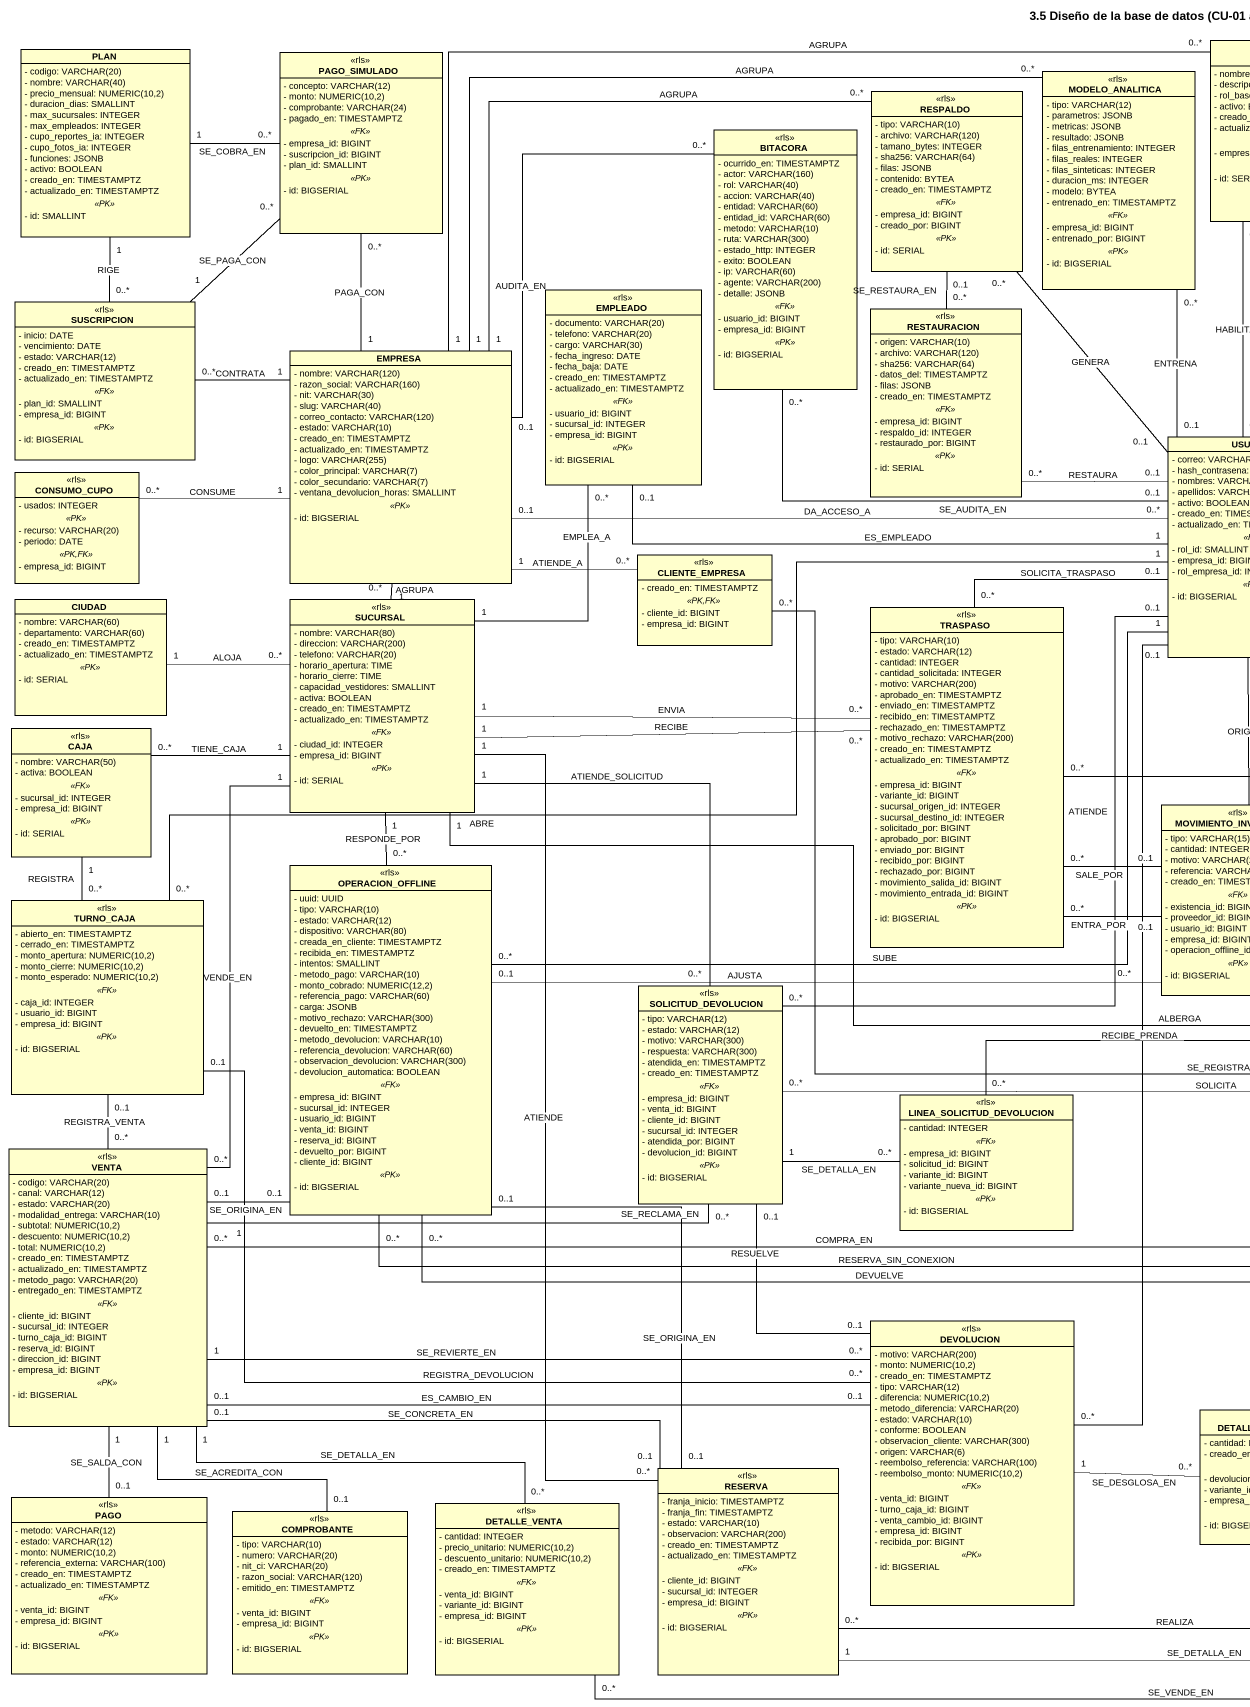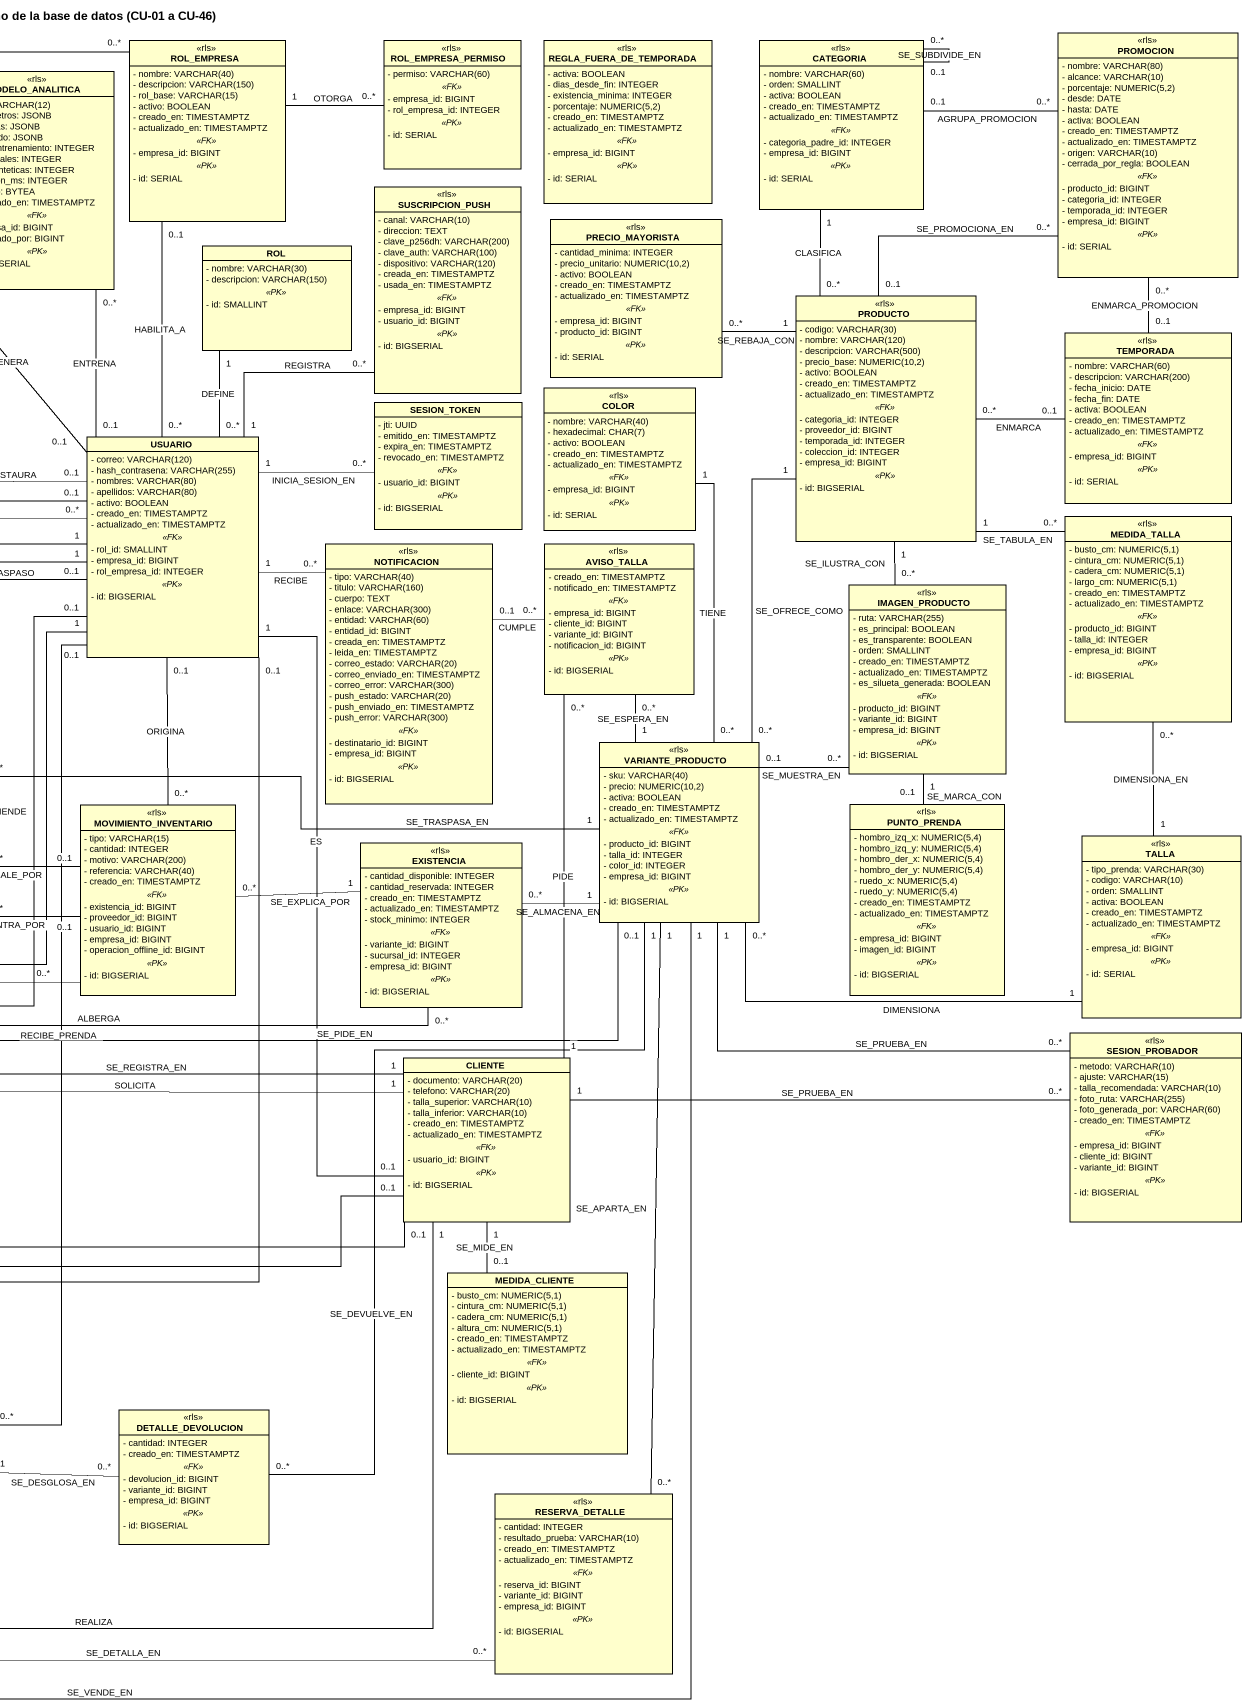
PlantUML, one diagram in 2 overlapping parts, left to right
@startuml
title 3.5 Diseño de la base de datos (CU-01 a CU-46)
hide circle
hide empty members
skinparam classAttributeIconSize 0
class PROMOCION <<rls>> {
  {field} - nombre: VARCHAR(80)
  {field} - alcance: VARCHAR(10)
  {field} - porcentaje: NUMERIC(5,2)
  - desde: DATE
  - hasta: DATE
  - activa: BOOLEAN
  - creado_en: TIMESTAMPTZ
  - actualizado_en: TIMESTAMPTZ
  {field} - origen: VARCHAR(10)
  - cerrada_por_regla: BOOLEAN
  .. <<FK>> ..
  - producto_id: BIGINT
  - categoria_id: INTEGER
  - temporada_id: INTEGER
  - empresa_id: BIGINT
  .. <<PK>> ..
  - id: SERIAL
}
class PLAN {
  {field} - codigo: VARCHAR(20)
  {field} - nombre: VARCHAR(40)
  {field} - precio_mensual: NUMERIC(10,2)
  - duracion_dias: SMALLINT
  - max_sucursales: INTEGER
  - max_empleados: INTEGER
  - cupo_reportes_ia: INTEGER
  - cupo_fotos_ia: INTEGER
  - funciones: JSONB
  - activo: BOOLEAN
  - creado_en: TIMESTAMPTZ
  - actualizado_en: TIMESTAMPTZ
  .. <<PK>> ..
  - id: SMALLINT
}
class PAGO_SIMULADO <<rls>> {
  {field} - concepto: VARCHAR(12)
  {field} - monto: NUMERIC(10,2)
  {field} - comprobante: VARCHAR(24)
  - pagado_en: TIMESTAMPTZ
  .. <<FK>> ..
  - empresa_id: BIGINT
  - suscripcion_id: BIGINT
  - plan_id: SMALLINT
  .. <<PK>> ..
  - id: BIGSERIAL
}
class MODELO_ANALITICA <<rls>> {
  {field} - tipo: VARCHAR(12)
  - parametros: JSONB
  - metricas: JSONB
  - resultado: JSONB
  - filas_entrenamiento: INTEGER
  - filas_reales: INTEGER
  - filas_sinteticas: INTEGER
  - duracion_ms: INTEGER
  - modelo: BYTEA
  - entrenado_en: TIMESTAMPTZ
  .. <<FK>> ..
  - empresa_id: BIGINT
  - entrenado_por: BIGINT
  .. <<PK>> ..
  - id: BIGSERIAL
}
class ROL_EMPRESA <<rls>> {
  {field} - nombre: VARCHAR(40)
  {field} - descripcion: VARCHAR(150)
  {field} - rol_base: VARCHAR(15)
  - activo: BOOLEAN
  - creado_en: TIMESTAMPTZ
  - actualizado_en: TIMESTAMPTZ
  .. <<FK>> ..
  - empresa_id: BIGINT
  .. <<PK>> ..
  - id: SERIAL
}
class ROL_EMPRESA_PERMISO <<rls>> {
  {field} - permiso: VARCHAR(60)
  .. <<FK>> ..
  - empresa_id: BIGINT
  - rol_empresa_id: INTEGER
  .. <<PK>> ..
  - id: SERIAL
}
class REGLA_FUERA_DE_TEMPORADA <<rls>> {
  - activa: BOOLEAN
  - dias_desde_fin: INTEGER
  - existencia_minima: INTEGER
  {field} - porcentaje: NUMERIC(5,2)
  - creado_en: TIMESTAMPTZ
  - actualizado_en: TIMESTAMPTZ
  .. <<FK>> ..
  - empresa_id: BIGINT
  .. <<PK>> ..
  - id: SERIAL
}
class CATEGORIA <<rls>> {
  {field} - nombre: VARCHAR(60)
  - orden: SMALLINT
  - activa: BOOLEAN
  - creado_en: TIMESTAMPTZ
  - actualizado_en: TIMESTAMPTZ
  .. <<FK>> ..
  - categoria_padre_id: INTEGER
  - empresa_id: BIGINT
  .. <<PK>> ..
  - id: SERIAL
}
class RESPALDO <<rls>> {
  {field} - tipo: VARCHAR(10)
  {field} - archivo: VARCHAR(120)
  - tamano_bytes: INTEGER
  {field} - sha256: VARCHAR(64)
  - filas: JSONB
  - contenido: BYTEA
  - creado_en: TIMESTAMPTZ
  .. <<FK>> ..
  - empresa_id: BIGINT
  - creado_por: BIGINT
  .. <<PK>> ..
  - id: SERIAL
}
class BITACORA <<rls>> {
  - ocurrido_en: TIMESTAMPTZ
  {field} - actor: VARCHAR(160)
  {field} - rol: VARCHAR(40)
  {field} - accion: VARCHAR(40)
  {field} - entidad: VARCHAR(60)
  {field} - entidad_id: VARCHAR(60)
  {field} - metodo: VARCHAR(10)
  {field} - ruta: VARCHAR(300)
  - estado_http: INTEGER
  - exito: BOOLEAN
  {field} - ip: VARCHAR(60)
  {field} - agente: VARCHAR(200)
  - detalle: JSONB
  .. <<FK>> ..
  - usuario_id: BIGINT
  - empresa_id: BIGINT
  .. <<PK>> ..
  - id: BIGSERIAL
}
class SUSCRIPCION_PUSH <<rls>> {
  {field} - canal: VARCHAR(10)
  - direccion: TEXT
  {field} - clave_p256dh: VARCHAR(200)
  {field} - clave_auth: VARCHAR(100)
  {field} - dispositivo: VARCHAR(120)
  - creada_en: TIMESTAMPTZ
  - usada_en: TIMESTAMPTZ
  .. <<FK>> ..
  - empresa_id: BIGINT
  - usuario_id: BIGINT
  .. <<PK>> ..
  - id: BIGSERIAL
}
class PRECIO_MAYORISTA <<rls>> {
  - cantidad_minima: INTEGER
  {field} - precio_unitario: NUMERIC(10,2)
  - activo: BOOLEAN
  - creado_en: TIMESTAMPTZ
  - actualizado_en: TIMESTAMPTZ
  .. <<FK>> ..
  - empresa_id: BIGINT
  - producto_id: BIGINT
  .. <<PK>> ..
  - id: SERIAL
}
class ROL {
  {field} - nombre: VARCHAR(30)
  {field} - descripcion: VARCHAR(150)
  .. <<PK>> ..
  - id: SMALLINT
}
class SUSCRIPCION <<rls>> {
  - inicio: DATE
  - vencimiento: DATE
  {field} - estado: VARCHAR(12)
  - creado_en: TIMESTAMPTZ
  - actualizado_en: TIMESTAMPTZ
  .. <<FK>> ..
  - plan_id: SMALLINT
  - empresa_id: BIGINT
  .. <<PK>> ..
  - id: BIGSERIAL
}
class EMPLEADO <<rls>> {
  {field} - documento: VARCHAR(20)
  {field} - telefono: VARCHAR(20)
  {field} - cargo: VARCHAR(30)
  - fecha_ingreso: DATE
  - fecha_baja: DATE
  - creado_en: TIMESTAMPTZ
  - actualizado_en: TIMESTAMPTZ
  .. <<FK>> ..
  - usuario_id: BIGINT
  - sucursal_id: INTEGER
  - empresa_id: BIGINT
  .. <<PK>> ..
  - id: BIGSERIAL
}
class PRODUCTO <<rls>> {
  {field} - codigo: VARCHAR(30)
  {field} - nombre: VARCHAR(120)
  {field} - descripcion: VARCHAR(500)
  {field} - precio_base: NUMERIC(10,2)
  - activo: BOOLEAN
  - creado_en: TIMESTAMPTZ
  - actualizado_en: TIMESTAMPTZ
  .. <<FK>> ..
  - categoria_id: INTEGER
  - proveedor_id: BIGINT
  - temporada_id: INTEGER
  - coleccion_id: INTEGER
  - empresa_id: BIGINT
  .. <<PK>> ..
  - id: BIGSERIAL
}
class RESTAURACION <<rls>> {
  {field} - origen: VARCHAR(10)
  {field} - archivo: VARCHAR(120)
  {field} - sha256: VARCHAR(64)
  - datos_del: TIMESTAMPTZ
  - filas: JSONB
  - creado_en: TIMESTAMPTZ
  .. <<FK>> ..
  - empresa_id: BIGINT
  - respaldo_id: INTEGER
  - restaurado_por: BIGINT
  .. <<PK>> ..
  - id: SERIAL
}
class TEMPORADA <<rls>> {
  {field} - nombre: VARCHAR(60)
  {field} - descripcion: VARCHAR(200)
  - fecha_inicio: DATE
  - fecha_fin: DATE
  - activa: BOOLEAN
  - creado_en: TIMESTAMPTZ
  - actualizado_en: TIMESTAMPTZ
  .. <<FK>> ..
  - empresa_id: BIGINT
  .. <<PK>> ..
  - id: SERIAL
}
class EMPRESA {
  {field} - nombre: VARCHAR(120)
  {field} - razon_social: VARCHAR(160)
  {field} - nit: VARCHAR(30)
  {field} - slug: VARCHAR(40)
  {field} - correo_contacto: VARCHAR(120)
  {field} - estado: VARCHAR(10)
  - creado_en: TIMESTAMPTZ
  - actualizado_en: TIMESTAMPTZ
  {field} - logo: VARCHAR(255)
  {field} - color_principal: VARCHAR(7)
  {field} - color_secundario: VARCHAR(7)
  - ventana_devolucion_horas: SMALLINT
  .. <<PK>> ..
  - id: BIGSERIAL
}
class SESION_TOKEN {
  - jti: UUID
  - emitido_en: TIMESTAMPTZ
  - expira_en: TIMESTAMPTZ
  - revocado_en: TIMESTAMPTZ
  .. <<FK>> ..
  - usuario_id: BIGINT
  .. <<PK>> ..
  - id: BIGSERIAL
}
class COLOR <<rls>> {
  {field} - nombre: VARCHAR(40)
  {field} - hexadecimal: CHAR(7)
  - activo: BOOLEAN
  - creado_en: TIMESTAMPTZ
  - actualizado_en: TIMESTAMPTZ
  .. <<FK>> ..
  - empresa_id: BIGINT
  .. <<PK>> ..
  - id: SERIAL
}
class USUARIO {
  {field} - correo: VARCHAR(120)
  {field} - hash_contrasena: VARCHAR(255)
  {field} - nombres: VARCHAR(80)
  {field} - apellidos: VARCHAR(80)
  - activo: BOOLEAN
  - creado_en: TIMESTAMPTZ
  - actualizado_en: TIMESTAMPTZ
  .. <<FK>> ..
  - rol_id: SMALLINT
  - empresa_id: BIGINT
  - rol_empresa_id: INTEGER
  .. <<PK>> ..
  - id: BIGSERIAL
}
class CONSUMO_CUPO <<rls>> {
  - usados: INTEGER
  .. <<PK>> ..
  {field} - recurso: VARCHAR(20)
  - periodo: DATE
  .. <<PK,FK>> ..
  - empresa_id: BIGINT
}
class MEDIDA_TALLA <<rls>> {
  {field} - busto_cm: NUMERIC(5,1)
  {field} - cintura_cm: NUMERIC(5,1)
  {field} - cadera_cm: NUMERIC(5,1)
  {field} - largo_cm: NUMERIC(5,1)
  - creado_en: TIMESTAMPTZ
  - actualizado_en: TIMESTAMPTZ
  .. <<FK>> ..
  - producto_id: BIGINT
  - talla_id: INTEGER
  - empresa_id: BIGINT
  .. <<PK>> ..
  - id: BIGSERIAL
}
class CLIENTE_EMPRESA <<rls>> {
  - creado_en: TIMESTAMPTZ
  .. <<PK,FK>> ..
  - cliente_id: BIGINT
  - empresa_id: BIGINT
}
class NOTIFICACION <<rls>> {
  {field} - tipo: VARCHAR(40)
  {field} - titulo: VARCHAR(160)
  - cuerpo: TEXT
  {field} - enlace: VARCHAR(300)
  {field} - entidad: VARCHAR(60)
  - entidad_id: BIGINT
  - creada_en: TIMESTAMPTZ
  - leida_en: TIMESTAMPTZ
  {field} - correo_estado: VARCHAR(20)
  - correo_enviado_en: TIMESTAMPTZ
  {field} - correo_error: VARCHAR(300)
  {field} - push_estado: VARCHAR(20)
  - push_enviado_en: TIMESTAMPTZ
  {field} - push_error: VARCHAR(300)
  .. <<FK>> ..
  - destinatario_id: BIGINT
  - empresa_id: BIGINT
  .. <<PK>> ..
  - id: BIGSERIAL
}
class AVISO_TALLA <<rls>> {
  - creado_en: TIMESTAMPTZ
  - notificado_en: TIMESTAMPTZ
  .. <<FK>> ..
  - empresa_id: BIGINT
  - cliente_id: BIGINT
  - variante_id: BIGINT
  - notificacion_id: BIGINT
  .. <<PK>> ..
  - id: BIGSERIAL
}
class CIUDAD {
  {field} - nombre: VARCHAR(60)
  {field} - departamento: VARCHAR(60)
  - creado_en: TIMESTAMPTZ
  - actualizado_en: TIMESTAMPTZ
  .. <<PK>> ..
  - id: SERIAL
}
class SUCURSAL <<rls>> {
  {field} - nombre: VARCHAR(80)
  {field} - direccion: VARCHAR(200)
  {field} - telefono: VARCHAR(20)
  - horario_apertura: TIME
  - horario_cierre: TIME
  - capacidad_vestidores: SMALLINT
  - activa: BOOLEAN
  - creado_en: TIMESTAMPTZ
  - actualizado_en: TIMESTAMPTZ
  .. <<FK>> ..
  - ciudad_id: INTEGER
  - empresa_id: BIGINT
  .. <<PK>> ..
  - id: SERIAL
}
class TRASPASO <<rls>> {
  {field} - tipo: VARCHAR(10)
  {field} - estado: VARCHAR(12)
  - cantidad: INTEGER
  - cantidad_solicitada: INTEGER
  {field} - motivo: VARCHAR(200)
  - aprobado_en: TIMESTAMPTZ
  - enviado_en: TIMESTAMPTZ
  - recibido_en: TIMESTAMPTZ
  - rechazado_en: TIMESTAMPTZ
  {field} - motivo_rechazo: VARCHAR(200)
  - creado_en: TIMESTAMPTZ
  - actualizado_en: TIMESTAMPTZ
  .. <<FK>> ..
  - empresa_id: BIGINT
  - variante_id: BIGINT
  - sucursal_origen_id: INTEGER
  - sucursal_destino_id: INTEGER
  - solicitado_por: BIGINT
  - aprobado_por: BIGINT
  - enviado_por: BIGINT
  - recibido_por: BIGINT
  - rechazado_por: BIGINT
  - movimiento_salida_id: BIGINT
  - movimiento_entrada_id: BIGINT
  .. <<PK>> ..
  - id: BIGSERIAL
}
class IMAGEN_PRODUCTO <<rls>> {
  {field} - ruta: VARCHAR(255)
  - es_principal: BOOLEAN
  - es_transparente: BOOLEAN
  - orden: SMALLINT
  - creado_en: TIMESTAMPTZ
  - actualizado_en: TIMESTAMPTZ
  - es_silueta_generada: BOOLEAN
  .. <<FK>> ..
  - producto_id: BIGINT
  - variante_id: BIGINT
  - empresa_id: BIGINT
  .. <<PK>> ..
  - id: BIGSERIAL
}
class CAJA <<rls>> {
  {field} - nombre: VARCHAR(50)
  - activa: BOOLEAN
  .. <<FK>> ..
  - sucursal_id: INTEGER
  - empresa_id: BIGINT
  .. <<PK>> ..
  - id: SERIAL
}
class VARIANTE_PRODUCTO <<rls>> {
  {field} - sku: VARCHAR(40)
  {field} - precio: NUMERIC(10,2)
  - activa: BOOLEAN
  - creado_en: TIMESTAMPTZ
  - actualizado_en: TIMESTAMPTZ
  .. <<FK>> ..
  - producto_id: BIGINT
  - talla_id: INTEGER
  - color_id: INTEGER
  - empresa_id: BIGINT
  .. <<PK>> ..
  - id: BIGSERIAL
}
class MOVIMIENTO_INVENTARIO <<rls>> {
  {field} - tipo: VARCHAR(15)
  - cantidad: INTEGER
  {field} - motivo: VARCHAR(200)
  {field} - referencia: VARCHAR(40)
  - creado_en: TIMESTAMPTZ
  .. <<FK>> ..
  - existencia_id: BIGINT
  - proveedor_id: BIGINT
  - usuario_id: BIGINT
  - empresa_id: BIGINT
  - operacion_offline_id: BIGINT
  .. <<PK>> ..
  - id: BIGSERIAL
}
class PUNTO_PRENDA <<rls>> {
  {field} - hombro_izq_x: NUMERIC(5,4)
  {field} - hombro_izq_y: NUMERIC(5,4)
  {field} - hombro_der_x: NUMERIC(5,4)
  {field} - hombro_der_y: NUMERIC(5,4)
  {field} - ruedo_x: NUMERIC(5,4)
  {field} - ruedo_y: NUMERIC(5,4)
  - creado_en: TIMESTAMPTZ
  - actualizado_en: TIMESTAMPTZ
  .. <<FK>> ..
  - empresa_id: BIGINT
  - imagen_id: BIGINT
  .. <<PK>> ..
  - id: BIGSERIAL
}
class EXISTENCIA <<rls>> {
  - cantidad_disponible: INTEGER
  - cantidad_reservada: INTEGER
  - creado_en: TIMESTAMPTZ
  - actualizado_en: TIMESTAMPTZ
  - stock_minimo: INTEGER
  .. <<FK>> ..
  - variante_id: BIGINT
  - sucursal_id: INTEGER
  - empresa_id: BIGINT
  .. <<PK>> ..
  - id: BIGSERIAL
}
class TALLA <<rls>> {
  {field} - tipo_prenda: VARCHAR(30)
  {field} - codigo: VARCHAR(10)
  - orden: SMALLINT
  - activa: BOOLEAN
  - creado_en: TIMESTAMPTZ
  - actualizado_en: TIMESTAMPTZ
  .. <<FK>> ..
  - empresa_id: BIGINT
  .. <<PK>> ..
  - id: SERIAL
}
class OPERACION_OFFLINE <<rls>> {
  - uuid: UUID
  {field} - tipo: VARCHAR(10)
  {field} - estado: VARCHAR(12)
  {field} - dispositivo: VARCHAR(80)
  - creada_en_cliente: TIMESTAMPTZ
  - recibida_en: TIMESTAMPTZ
  - intentos: SMALLINT
  {field} - metodo_pago: VARCHAR(10)
  {field} - monto_cobrado: NUMERIC(12,2)
  {field} - referencia_pago: VARCHAR(60)
  - carga: JSONB
  {field} - motivo_rechazo: VARCHAR(300)
  - devuelto_en: TIMESTAMPTZ
  {field} - metodo_devolucion: VARCHAR(10)
  {field} - referencia_devolucion: VARCHAR(60)
  {field} - observacion_devolucion: VARCHAR(300)
  - devolucion_automatica: BOOLEAN
  .. <<FK>> ..
  - empresa_id: BIGINT
  - sucursal_id: INTEGER
  - usuario_id: BIGINT
  - venta_id: BIGINT
  - reserva_id: BIGINT
  - devuelto_por: BIGINT
  - cliente_id: BIGINT
  .. <<PK>> ..
  - id: BIGSERIAL
}
class TURNO_CAJA <<rls>> {
  - abierto_en: TIMESTAMPTZ
  - cerrado_en: TIMESTAMPTZ
  {field} - monto_apertura: NUMERIC(10,2)
  {field} - monto_cierre: NUMERIC(10,2)
  {field} - monto_esperado: NUMERIC(10,2)
  .. <<FK>> ..
  - caja_id: INTEGER
  - usuario_id: BIGINT
  - empresa_id: BIGINT
  .. <<PK>> ..
  - id: BIGSERIAL
}
class SOLICITUD_DEVOLUCION <<rls>> {
  {field} - tipo: VARCHAR(12)
  {field} - estado: VARCHAR(12)
  {field} - motivo: VARCHAR(300)
  {field} - respuesta: VARCHAR(300)
  - atendida_en: TIMESTAMPTZ
  - creado_en: TIMESTAMPTZ
  .. <<FK>> ..
  - empresa_id: BIGINT
  - venta_id: BIGINT
  - cliente_id: BIGINT
  - sucursal_id: INTEGER
  - atendida_por: BIGINT
  - devolucion_id: BIGINT
  .. <<PK>> ..
  - id: BIGSERIAL
}
class SESION_PROBADOR <<rls>> {
  {field} - metodo: VARCHAR(10)
  {field} - ajuste: VARCHAR(15)
  {field} - talla_recomendada: VARCHAR(10)
  {field} - foto_ruta: VARCHAR(255)
  {field} - foto_generada_por: VARCHAR(60)
  - creado_en: TIMESTAMPTZ
  .. <<FK>> ..
  - empresa_id: BIGINT
  - cliente_id: BIGINT
  - variante_id: BIGINT
  .. <<PK>> ..
  - id: BIGSERIAL
}
class CLIENTE {
  {field} - documento: VARCHAR(20)
  {field} - telefono: VARCHAR(20)
  {field} - talla_superior: VARCHAR(10)
  {field} - talla_inferior: VARCHAR(10)
  - creado_en: TIMESTAMPTZ
  - actualizado_en: TIMESTAMPTZ
  .. <<FK>> ..
  - usuario_id: BIGINT
  .. <<PK>> ..
  - id: BIGSERIAL
}
class LINEA_SOLICITUD_DEVOLUCION <<rls>> {
  - cantidad: INTEGER
  .. <<FK>> ..
  - empresa_id: BIGINT
  - solicitud_id: BIGINT
  - variante_id: BIGINT
  - variante_nueva_id: BIGINT
  .. <<PK>> ..
  - id: BIGSERIAL
}
class VENTA <<rls>> {
  {field} - codigo: VARCHAR(20)
  {field} - canal: VARCHAR(12)
  {field} - estado: VARCHAR(20)
  {field} - modalidad_entrega: VARCHAR(10)
  {field} - subtotal: NUMERIC(10,2)
  {field} - descuento: NUMERIC(10,2)
  {field} - total: NUMERIC(10,2)
  - creado_en: TIMESTAMPTZ
  - actualizado_en: TIMESTAMPTZ
  {field} - metodo_pago: VARCHAR(20)
  - entregado_en: TIMESTAMPTZ
  .. <<FK>> ..
  - cliente_id: BIGINT
  - sucursal_id: INTEGER
  - turno_caja_id: BIGINT
  - reserva_id: BIGINT
  - direccion_id: BIGINT
  - empresa_id: BIGINT
  .. <<PK>> ..
  - id: BIGSERIAL
}
class MEDIDA_CLIENTE {
  {field} - busto_cm: NUMERIC(5,1)
  {field} - cintura_cm: NUMERIC(5,1)
  {field} - cadera_cm: NUMERIC(5,1)
  {field} - altura_cm: NUMERIC(5,1)
  - creado_en: TIMESTAMPTZ
  - actualizado_en: TIMESTAMPTZ
  .. <<FK>> ..
  - cliente_id: BIGINT
  .. <<PK>> ..
  - id: BIGSERIAL
}
class DEVOLUCION <<rls>> {
  {field} - motivo: VARCHAR(200)
  {field} - monto: NUMERIC(10,2)
  - creado_en: TIMESTAMPTZ
  {field} - tipo: VARCHAR(12)
  {field} - diferencia: NUMERIC(10,2)
  {field} - metodo_diferencia: VARCHAR(20)
  {field} - estado: VARCHAR(10)
  - conforme: BOOLEAN
  {field} - observacion_cliente: VARCHAR(300)
  {field} - origen: VARCHAR(6)
  {field} - reembolso_referencia: VARCHAR(100)
  {field} - reembolso_monto: NUMERIC(10,2)
  .. <<FK>> ..
  - venta_id: BIGINT
  - turno_caja_id: BIGINT
  - venta_cambio_id: BIGINT
  - empresa_id: BIGINT
  - recibida_por: BIGINT
  .. <<PK>> ..
  - id: BIGSERIAL
}
class DETALLE_DEVOLUCION <<rls>> {
  - cantidad: INTEGER
  - creado_en: TIMESTAMPTZ
  .. <<FK>> ..
  - devolucion_id: BIGINT
  - variante_id: BIGINT
  - empresa_id: BIGINT
  .. <<PK>> ..
  - id: BIGSERIAL
}
class PAGO <<rls>> {
  {field} - metodo: VARCHAR(12)
  {field} - estado: VARCHAR(12)
  {field} - monto: NUMERIC(10,2)
  {field} - referencia_externa: VARCHAR(100)
  - creado_en: TIMESTAMPTZ
  - actualizado_en: TIMESTAMPTZ
  .. <<FK>> ..
  - venta_id: BIGINT
  - empresa_id: BIGINT
  .. <<PK>> ..
  - id: BIGSERIAL
}
class DETALLE_VENTA <<rls>> {
  - cantidad: INTEGER
  {field} - precio_unitario: NUMERIC(10,2)
  {field} - descuento_unitario: NUMERIC(10,2)
  - creado_en: TIMESTAMPTZ
  .. <<FK>> ..
  - venta_id: BIGINT
  - variante_id: BIGINT
  - empresa_id: BIGINT
  .. <<PK>> ..
  - id: BIGSERIAL
}
class RESERVA <<rls>> {
  - franja_inicio: TIMESTAMPTZ
  - franja_fin: TIMESTAMPTZ
  {field} - estado: VARCHAR(10)
  {field} - observacion: VARCHAR(200)
  - creado_en: TIMESTAMPTZ
  - actualizado_en: TIMESTAMPTZ
  .. <<FK>> ..
  - cliente_id: BIGINT
  - sucursal_id: INTEGER
  - empresa_id: BIGINT
  .. <<PK>> ..
  - id: BIGSERIAL
}
class RESERVA_DETALLE <<rls>> {
  - cantidad: INTEGER
  {field} - resultado_prueba: VARCHAR(10)
  - creado_en: TIMESTAMPTZ
  - actualizado_en: TIMESTAMPTZ
  .. <<FK>> ..
  - reserva_id: BIGINT
  - variante_id: BIGINT
  - empresa_id: BIGINT
  .. <<PK>> ..
  - id: BIGSERIAL
}
class COMPROBANTE <<rls>> {
  {field} - tipo: VARCHAR(10)
  {field} - numero: VARCHAR(20)
  {field} - nit_ci: VARCHAR(20)
  {field} - razon_social: VARCHAR(120)
  - emitido_en: TIMESTAMPTZ
  .. <<FK>> ..
  - venta_id: BIGINT
  - empresa_id: BIGINT
  .. <<PK>> ..
  - id: BIGSERIAL
}
PLAN "1" -right- "0..*" PAGO_SIMULADO : SE_COBRA_EN
PLAN "1" -- "0..*" SUSCRIPCION : RIGE
ROL_EMPRESA "1" -right- "0..*" ROL_EMPRESA_PERMISO : OTORGA
ROL_EMPRESA "0..1" -- "0..*" USUARIO : HABILITA_A
CATEGORIA "0..1" -right- "0..*" PROMOCION : AGRUPA_PROMOCION
CATEGORIA "0..1" -- "0..*" CATEGORIA : SE_SUBDIVIDE_EN
CATEGORIA "1" -- "0..*" PRODUCTO : CLASIFICA
RESPALDO "0..1" -- "0..*" RESTAURACION : SE_RESTAURA_EN
ROL "1" -- "0..*" USUARIO : DEFINE
SUSCRIPCION "1" -up- "0..*" PAGO_SIMULADO : SE_PAGA_CON
PRODUCTO "0..1" -up- "0..*" PROMOCION : SE_PROMOCIONA_EN
PRODUCTO "1" -left- "0..*" PRECIO_MAYORISTA : SE_REBAJA_CON
PRODUCTO "1" -- "0..*" MEDIDA_TALLA : SE_TABULA_EN
PRODUCTO "1" -- "0..*" IMAGEN_PRODUCTO : SE_ILUSTRA_CON
PRODUCTO "1" -- "0..*" VARIANTE_PRODUCTO : SE_OFRECE_COMO
TEMPORADA "0..1" -up- "0..*" PROMOCION : ENMARCA_PROMOCION
TEMPORADA "0..1" -left- "0..*" PRODUCTO : ENMARCA
EMPRESA "1" -up- "0..*" PAGO_SIMULADO : PAGA_CON
EMPRESA "1" -right- "0..*" MODELO_ANALITICA : AGRUPA
EMPRESA "1" -right- "0..*" ROL_EMPRESA : AGRUPA
EMPRESA "1" -right- "0..*" RESPALDO : AGRUPA
EMPRESA "0..1" -right- "0..*" BITACORA : AUDITA_EN
EMPRESA "1" -left- "0..*" SUSCRIPCION : CONTRATA
EMPRESA "0..1" -right- "0..*" USUARIO : DA_ACCESO_A
EMPRESA "1" -left- "0..*" CONSUMO_CUPO : CONSUME
EMPRESA "1" -right- "0..*" CLIENTE_EMPRESA : ATIENDE_A
EMPRESA "1" -- "0..*" SUCURSAL : AGRUPA
COLOR "1" -- "0..*" VARIANTE_PRODUCTO : TIENE
USUARIO "0..1" -up- "0..*" MODELO_ANALITICA : ENTRENA
USUARIO "0..1" -up- "0..*" RESPALDO : GENERA
USUARIO "0..1" -up- "0..*" BITACORA : SE_AUDITA_EN
USUARIO "1" -up- "0..*" SUSCRIPCION_PUSH : REGISTRA
USUARIO "1" -left- "0..1" EMPLEADO : ES_EMPLEADO
USUARIO "0..1" -left- "0..*" RESTAURACION : RESTAURA
USUARIO "1" -right- "0..*" SESION_TOKEN : INICIA_SESION_EN
USUARIO "1" -right- "0..*" NOTIFICACION : RECIBE
USUARIO "0..1" -- "0..*" TRASPASO : SOLICITA_TRASPASO
USUARIO "0..1" -- "0..*" MOVIMIENTO_INVENTARIO : ORIGINA
USUARIO "0..1" -left- "0..*" OPERACION_OFFLINE : DEVUELVE
USUARIO "1" -left- "0..*" OPERACION_OFFLINE : SUBE
USUARIO "1" -left- "0..*" TURNO_CAJA : ABRE
USUARIO "0..1" -- "0..*" SOLICITUD_DEVOLUCION : ATIENDE
USUARIO "1" -- "0..1" CLIENTE : ES
USUARIO "0..1" -- "0..*" DEVOLUCION : RECIBE_PRENDA
NOTIFICACION "0..1" -right- "0..*" AVISO_TALLA : CUMPLE
CIUDAD "1" -right- "0..*" SUCURSAL : ALOJA
SUCURSAL "1" -up- "0..*" EMPLEADO : EMPLEA_A
SUCURSAL "1" -right- "0..*" TRASPASO : RECIBE
SUCURSAL "1" -right- "0..*" TRASPASO : ENVIA
SUCURSAL "1" -left- "0..*" CAJA : TIENE_CAJA
SUCURSAL "1" -right- "0..*" EXISTENCIA : ALBERGA
SUCURSAL "1" -- "0..*" OPERACION_OFFLINE : RESPONDE_POR
SUCURSAL "1" -- "0..*" SOLICITUD_DEVOLUCION : ATIENDE_SOLICITUD
SUCURSAL "1" -- "0..*" VENTA : VENDE_EN
SUCURSAL "1" -- "0..*" RESERVA : ATIENDE
IMAGEN_PRODUCTO "1" -- "0..1" PUNTO_PRENDA : SE_MARCA_CON
CAJA "1" -- "0..*" TURNO_CAJA : REGISTRA
VARIANTE_PRODUCTO "1" -up- "0..*" AVISO_TALLA : SE_ESPERA_EN
VARIANTE_PRODUCTO "1" -left- "0..*" TRASPASO : SE_TRASPASA_EN
VARIANTE_PRODUCTO "0..1" -up- "0..*" IMAGEN_PRODUCTO : SE_MUESTRA_EN
VARIANTE_PRODUCTO "1" -left- "0..*" EXISTENCIA : SE_ALMACENA_EN
VARIANTE_PRODUCTO "1" -- "0..*" SESION_PROBADOR : SE_PRUEBA_EN
VARIANTE_PRODUCTO "0..1" -left- "0..*" LINEA_SOLICITUD_DEVOLUCION : SE_PIDE_EN
VARIANTE_PRODUCTO "1" -- "0..*" DETALLE_DEVOLUCION : SE_DEVUELVE_EN
VARIANTE_PRODUCTO "1" -- "0..*" DETALLE_VENTA : SE_VENDE_EN
VARIANTE_PRODUCTO "1" -- "0..*" RESERVA_DETALLE : SE_APARTA_EN
MOVIMIENTO_INVENTARIO "0..1" -left- "0..*" TRASPASO : ENTRA_POR
MOVIMIENTO_INVENTARIO "0..1" -left- "0..*" TRASPASO : SALE_POR
EXISTENCIA "1" -left- "0..*" MOVIMIENTO_INVENTARIO : SE_EXPLICA_POR
TALLA "1" -up- "0..*" MEDIDA_TALLA : DIMENSIONA_EN
TALLA "1" -left- "0..*" VARIANTE_PRODUCTO : DIMENSIONA
OPERACION_OFFLINE "0..1" -right- "0..*" MOVIMIENTO_INVENTARIO : AJUSTA
TURNO_CAJA "0..1" -- "0..*" VENTA : REGISTRA_VENTA
TURNO_CAJA "0..1" -right- "0..*" DEVOLUCION : REGISTRA_DEVOLUCION
SOLICITUD_DEVOLUCION "1" -right- "0..*" LINEA_SOLICITUD_DEVOLUCION : SE_DETALLA_EN
CLIENTE "1" -up- "0..*" CLIENTE_EMPRESA : SE_REGISTRA_EN
CLIENTE "1" -up- "0..*" AVISO_TALLA : PIDE
CLIENTE "0..1" -left- "0..*" OPERACION_OFFLINE : RESERVA_SIN_CONEXION
CLIENTE "1" -left- "0..*" SOLICITUD_DEVOLUCION : SOLICITA
CLIENTE "1" -right- "0..*" SESION_PROBADOR : SE_PRUEBA_EN
CLIENTE "0..1" -left- "0..*" VENTA : COMPRA_EN
CLIENTE "1" -- "0..1" MEDIDA_CLIENTE : SE_MIDE_EN
CLIENTE "1" -left- "0..*" RESERVA : REALIZA
VENTA "0..1" -up- "0..1" OPERACION_OFFLINE : SE_ORIGINA_EN
VENTA "1" -right- "0..*" SOLICITUD_DEVOLUCION : SE_RECLAMA_EN
VENTA "0..1" -right- "0..1" DEVOLUCION : ES_CAMBIO_EN
VENTA "1" -right- "0..*" DEVOLUCION : SE_REVIERTE_EN
VENTA "1" -- "0..1" PAGO : SE_SALDA_CON
VENTA "1" -- "0..*" DETALLE_VENTA : SE_DETALLA_EN
VENTA "1" -- "0..1" COMPROBANTE : SE_ACREDITA_CON
DEVOLUCION "0..1" -up- "0..1" SOLICITUD_DEVOLUCION : RESUELVE
DEVOLUCION "1" -right- "0..*" DETALLE_DEVOLUCION : SE_DESGLOSA_EN
RESERVA "0..1" -up- "0..1" OPERACION_OFFLINE : SE_ORIGINA_EN
RESERVA "0..1" -left- "0..1" VENTA : SE_CONCRETA_EN
RESERVA "1" -right- "0..*" RESERVA_DETALLE : SE_DETALLA_EN
@enduml
